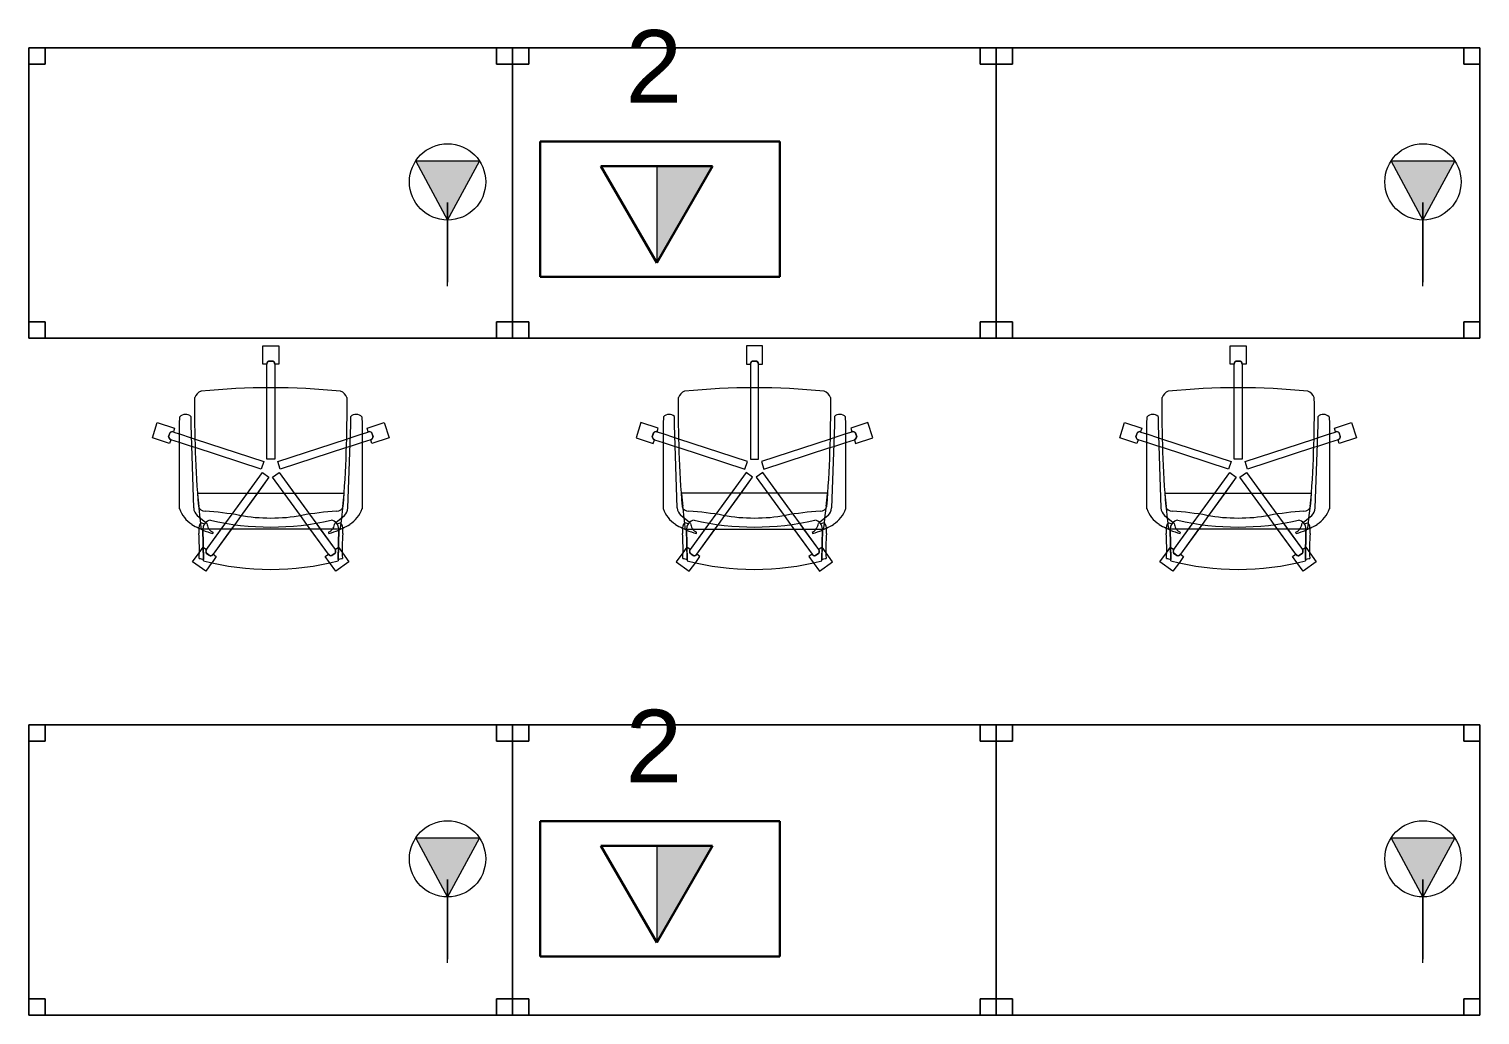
# Model space of a CAD drawing. Header units: inches. Extents: x 385 to 2249, y -1781 to -36.
# Drawn here: x 1797.8 to 1977.8, y -1574.7 to -1452.4 of the extents above; entities that cross this region are included whole.
import ezdxf

# ---------------------------------------------------------------- set-up
doc = ezdxf.new("R2010")
doc.units = ezdxf.units.IN
doc.header["$MEASUREMENT"] = 0
doc.layers.add('A-ANNO-NOTE', color=131, linetype='Continuous', lineweight=30)
doc.layers.add('I-FURN', color=30, linetype='Continuous', lineweight=9)
doc.styles.add('Swis721 Lt BT', font='swissl.ttf', dxfattribs={"height": 9})

# ---------------------------------------------------------------- blocks, each defined once
blk = doc.blocks.new('F-Haworth_Chair_X99-Seminar - X99 Advanced Seminar Chair-V111-Level 5 POWER _ SIGNAL')
at = {"layer": 'I-FURN'}
for p, q in [((-1, 15.13), (1, 15.13)), ((-1, 12.88), (-1, 15.13)), ((-1, 15.13), (1, 15.13)), ((-1, 12.88), (-1, 15.13)), ((1, 15.13), (1, 12.88)), ((1, 15.13), (1, 12.88)), ((-0.52, 12.88), (-1, 12.88)), ((-0.52, 12.88), (-1, 12.88)), ((-0.5, 9.91), (-0.5, 12.88)), ((-0.5, 9.91), (-0.5, 12.88)), ((0.26, 13.26), (-0.26, 13.26)), ((0.26, 13.26), (-0.26, 13.26)), ((-0.25, 13.25), (0.25, 13.25)), ((-0.25, 13.25), (0.25, 13.25)), ((0.5, 12.88), (0.5, 9.91)), ((0.5, 12.88), (0.5, 9.91)), ((1, 12.88), (0.52, 12.88)), ((1, 12.88), (0.52, 12.88)), ((-0.5, 1.08), (-0.5, 9.91)), ((-0.5, 1.08), (-0.5, 9.91)), ((0.5, 9.91), (0.5, 1.08)), ((0.5, 9.91), (0.5, 1.08)), ((-14.69, 3.72), (-14.08, 5.62)), ((-14.69, 3.72), (-14.08, 5.62)), ((-14.08, 5.62), (-11.94, 4.93)), ((-14.08, 5.62), (-11.94, 4.93)), ((-11.32, 5.48), (-11.3, 6.32)), ((-11.32, -5.06), (-11.32, 5.48)), ((-9.92, 6.36), (-9.92, 5.36)), ((9.92, 5.36), (9.92, 6.36)), ((11.3, 6.32), (11.32, 5.48)), ((11.32, 5.48), (11.32, -5.06)), ((11.94, 4.93), (14.08, 5.62)), ((11.94, 4.93), (14.08, 5.62)), ((14.08, 5.62), (14.69, 3.72)), ((14.08, 5.62), (14.69, 3.72)), ((-12.55, 3.03), (-14.69, 3.72)), ((-12.55, 3.03), (-14.69, 3.72)), ((-12.53, 4.34), (-12.69, 3.85)), ((-12.53, 4.34), (-12.69, 3.85)), ((-12.68, 3.86), (-12.52, 4.33)), ((-12.68, 3.86), (-12.52, 4.33)), ((-11.94, 4.93), (-12.09, 4.47)), ((-11.94, 4.93), (-12.09, 4.47)), ((-12.09, 4.45), (-11.32, 4.21)), ((-12.09, 4.45), (-11.32, 4.21)), ((-11.32, 4.21), (-9.86, 3.73)), ((-11.32, 4.21), (-9.86, 3.73)), ((-9.92, 5.36), (-9.57, -4.97)), ((-9.86, 3.73), (-9.38, 3.57)), ((-9.86, 3.73), (-9.38, 3.57)), ((9.38, 3.57), (9.86, 3.73)), ((9.38, 3.57), (9.86, 3.73)), ((9.57, -4.97), (9.92, 5.36)), ((9.86, 3.73), (11.32, 4.21)), ((9.86, 3.73), (11.32, 4.21)), ((11.32, 4.21), (12.09, 4.45)), ((11.32, 4.21), (12.09, 4.45)), ((12.09, 4.47), (11.94, 4.93)), ((12.09, 4.47), (11.94, 4.93)), ((12.52, 4.33), (12.68, 3.86)), ((12.52, 4.33), (12.68, 3.86)), ((12.69, 3.85), (12.53, 4.34)), ((12.69, 3.85), (12.53, 4.34)), ((14.69, 3.72), (12.55, 3.03)), ((14.69, 3.72), (12.55, 3.03)), ((-12.4, 3.49), (-12.55, 3.03)), ((-12.4, 3.49), (-12.55, 3.03)), ((-11.32, 3.15), (-12.4, 3.5)), ((-11.32, 3.15), (-12.4, 3.5)), ((-9.83, 2.67), (-11.32, 3.15)), ((-9.83, 2.67), (-11.32, 3.15)), ((-9.37, 2.52), (-9.83, 2.67)), ((-9.37, 2.52), (-9.83, 2.67)), ((-9.38, 3.57), (-0.87, 0.81)), ((-9.38, 3.57), (-0.87, 0.81)), ((-1.18, -0.14), (-9.37, 2.52)), ((-1.18, -0.14), (-9.37, 2.52)), ((0.87, 0.81), (9.38, 3.57)), ((0.87, 0.81), (9.38, 3.57)), ((9.37, 2.52), (1.18, -0.14)), ((9.37, 2.52), (1.18, -0.14)), ((9.83, 2.67), (9.37, 2.52)), ((9.83, 2.67), (9.37, 2.52)), ((11.32, 3.15), (9.83, 2.67)), ((11.32, 3.15), (9.83, 2.67)), ((12.4, 3.5), (11.32, 3.15)), ((12.4, 3.5), (11.32, 3.15)), ((12.55, 3.03), (12.4, 3.49)), ((12.55, 3.03), (12.4, 3.49)), ((-0.87, 0.81), (-1.18, -0.14)), ((-0.87, 0.81), (-1.18, -0.14)), ((0.5, 1.08), (-0.5, 1.08)), ((0.5, 1.08), (-0.5, 1.08)), ((1.18, -0.14), (0.87, 0.81)), ((1.18, -0.14), (0.87, 0.81)), ((-4.79, -5.75), (-1.04, -0.58)), ((-0.23, -1.17), (-3.68, -5.91)), ((-2.89, -3.12), (-1.04, -0.58)), ((-0.23, -1.17), (-1.65, -3.12)), ((-1.04, -0.58), (-0.23, -1.17)), ((-1.04, -0.58), (-0.23, -1.17)), ((0.23, -1.17), (1.04, -0.58)), ((0.23, -1.17), (1.04, -0.58)), ((1.65, -3.12), (0.23, -1.17)), ((3.68, -5.91), (0.23, -1.17)), ((1.04, -0.58), (2.89, -3.12)), ((1.04, -0.58), (4.79, -5.75)), ((-9.07, -3.12), (-2.89, -3.12)), ((-9.07, -3.2), (-9.07, -3.12)), ((-8.9, -4.8), (-9.07, -3.2)), ((-4.79, -5.75), (-2.89, -3.12)), ((-1.65, -3.12), (-3.68, -5.91)), ((-2.89, -3.12), (-1.65, -3.12)), ((-1.65, -3.12), (1.65, -3.12)), ((1.65, -3.12), (2.89, -3.12)), ((3.68, -5.91), (1.65, -3.12)), ((2.89, -3.12), (9.07, -3.12)), ((2.89, -3.12), (4.79, -5.75)), ((9.07, -3.2), (8.9, -4.8)), ((9.07, -3.12), (9.07, -3.2)), ((-8.88, -4.99), (-8.89, -4.91)), ((-8.75, -6.22), (-8.88, -4.99)), ((8.88, -4.99), (8.75, -6.22)), ((8.89, -4.91), (8.88, -4.99)), ((-9.13, -5.92), (-8.07, -6.77)), ((-8.68, -6.87), (-8.75, -6.22)), ((-8.62, -7.42), (-8.68, -6.87)), ((-8.61, -6.81), (-8.23, -6.95)), ((-8.03, -6.81), (-7.95, -6.87)), ((-7.97, -10.12), (-5.57, -6.82)), ((-4.47, -7.01), (-7.16, -10.71)), ((-6.14, -7.6), (-5.57, -6.82)), ((-5.57, -6.82), (-4.79, -5.75)), ((-5.57, -6.82), (-4.79, -5.75)), ((-4.47, -7.01), (-4.9, -7.6)), ((-3.68, -5.91), (-4.47, -7.01)), ((-3.68, -5.91), (-4.47, -7.01)), ((4.47, -7.01), (3.68, -5.91)), ((4.47, -7.01), (3.68, -5.91)), ((4.9, -7.6), (4.47, -7.01)), ((7.16, -10.71), (4.47, -7.01)), ((4.79, -5.75), (5.57, -6.82)), ((4.79, -5.75), (5.57, -6.82)), ((5.57, -6.82), (6.14, -7.6)), ((5.57, -6.82), (7.97, -10.12)), ((7.95, -6.87), (8.03, -6.81)), ((8.07, -6.77), (9.13, -5.92)), ((8.23, -6.95), (8.61, -6.81)), ((8.68, -6.87), (8.62, -7.42)), ((8.75, -6.22), (8.68, -6.87)), ((-8.6, -7.6), (-8.62, -7.43)), ((-8.49, -7.6), (-8.56, -7.6)), ((-8.42, -7.57), (-8.34, -11.37)), ((-8.34, -11.52), (-8.42, -7.57)), ((-7.65, -7.6), (-8.4, -7.6)), ((-7.97, -10.12), (-6.14, -7.6)), ((-6.14, -7.6), (-7.65, -7.6)), ((-7.18, -7.99), (-7.21, -8.13)), ((-4.9, -7.6), (-7.16, -10.71)), ((-4.9, -7.6), (-6.14, -7.6)), ((4.9, -7.6), (-4.9, -7.6)), ((6.14, -7.6), (4.9, -7.6)), ((7.16, -10.71), (4.9, -7.6)), ((7.65, -7.6), (6.14, -7.6)), ((6.14, -7.6), (7.97, -10.12)), ((7.21, -8.13), (7.18, -7.99)), ((8.4, -7.6), (7.65, -7.6)), ((8.34, -11.37), (8.42, -7.57)), ((8.42, -7.57), (8.34, -11.52)), ((8.56, -7.6), (8.49, -7.6)), ((8.62, -7.43), (8.6, -7.6)), ((-9.7, -11.65), (-8.88, -10.52)), ((-9.7, -11.65), (-8.88, -10.52)), ((-8.88, -10.52), (-8.38, -9.83)), ((-8.88, -10.52), (-8.38, -9.83)), ((-8.38, -9.83), (-7.99, -10.11)), ((-8.38, -9.83), (-7.99, -10.11)), ((-8, -10.58), (-7.59, -10.88)), ((-8, -10.58), (-7.59, -10.88)), ((-7.59, -10.87), (-7.99, -10.57)), ((-7.59, -10.87), (-7.99, -10.57)), ((-7.15, -10.72), (-6.76, -11)), ((-7.15, -10.72), (-6.76, -11)), ((6.76, -11), (7.15, -10.72)), ((6.76, -11), (7.15, -10.72)), ((7.99, -10.57), (7.59, -10.87)), ((7.99, -10.57), (7.59, -10.87)), ((7.59, -10.88), (8, -10.58)), ((7.59, -10.88), (8, -10.58)), ((7.99, -10.11), (8.38, -9.83)), ((7.99, -10.11), (8.38, -9.83)), ((8.38, -9.83), (8.88, -10.52)), ((8.38, -9.83), (8.88, -10.52)), ((8.88, -10.52), (9.7, -11.65)), ((8.88, -10.52), (9.7, -11.65)), ((-8.08, -12.82), (-9.7, -11.65)), ((-8.08, -12.82), (-9.7, -11.65)), ((-7.3, -11.75), (-8.08, -12.82)), ((-7.3, -11.75), (-8.08, -12.82)), ((-6.76, -11), (-7.29, -11.74)), ((-6.76, -11), (-7.29, -11.74)), ((7.29, -11.74), (6.76, -11)), ((7.29, -11.74), (6.76, -11)), ((8.08, -12.82), (7.29, -11.74)), ((8.08, -12.82), (7.29, -11.74)), ((9.7, -11.65), (8.08, -12.82)), ((9.7, -11.65), (8.08, -12.82))]:
    blk.add_line(p, q, dxfattribs=at)
for centre, radius, start, end in [((-0.11, 12.88), 0.407, 111.1651, 180.8349), ((-0.11, 12.88), 0.407, 111.1651, 180.8349), ((-0.09, 12.88), 0.406, 112.6199, 180), ((-0.09, 12.88), 0.406, 166.524, 180), ((-0.09, 12.88), 0.406, 126.0959, 166.524), ((-0.09, 12.88), 0.406, 112.6199, 126.0959), ((0.09, 12.88), 0.406, 53.9041, 67.3801), ((0.09, 12.88), 0.406, 0, 67.3801), ((0.11, 12.88), 0.407, 359.1651, 68.8349), ((0.11, 12.88), 0.407, 359.1651, 68.8349), ((0.09, 12.88), 0.406, 0, 53.9041), ((-8.21, 8.28), 1.31, 110.0433, 159.9567), ((0, -75.01), 84.96, 84.1475, 95.8525), ((8.21, 8.28), 1.31, 20.0433, 69.9567), ((144.06, 7.32), 153.52, 179.4749, 184.5213), ((-144.06, 7.32), 153.52, 355.4787, 0.5251), ((-10.58, 5.68), 0.956, 45.8901, 138.1099), ((10.58, 5.68), 0.956, 41.8901, 134.1099), ((-12.28, 3.88), 0.407, 183.1651, 252.8349), ((-12.28, 3.88), 0.407, 183.1651, 252.8349), ((-12.27, 3.89), 0.406, 184.6199, 198.0959), ((-12.27, 3.89), 0.406, 184.6199, 252), ((-12.27, 3.89), 0.406, 198.0959, 238.524), ((-12.22, 4.09), 0.407, 71.1651, 140.8349), ((-12.22, 4.09), 0.407, 71.1651, 140.8349), ((-12.22, 4.07), 0.406, 85.476, 139.3801), ((-12.22, 4.07), 0.406, 72, 139.3801), ((-12.22, 4.07), 0.406, 72, 85.476), ((12.22, 4.09), 0.407, 39.1651, 108.8349), ((12.22, 4.09), 0.407, 39.1651, 108.8349), ((12.22, 4.07), 0.406, 81.0479, 108), ((12.22, 4.07), 0.406, 40.6199, 108), ((12.22, 4.07), 0.406, 40.6199, 81.0479), ((12.27, 3.89), 0.406, 288, 355.3801), ((12.28, 3.88), 0.407, 287.1651, 356.8349), ((12.28, 3.88), 0.407, 287.1651, 356.8349), ((12.27, 3.89), 0.406, 288, 341.9041), ((12.27, 3.89), 0.406, 341.9041, 355.3801), ((-12.27, 3.89), 0.406, 238.524, 252), ((-7.87, -3.92), 3.63, 198.1789, 238.0478), ((-8.18, -4.9), 1.39, 182.8013, 227.1078), ((-8.24, -4.59), 0.763, 194.2338, 275.7662), ((-11.32, -48.08), 42.84, 79.9767, 85.7699), ((11.32, -48.08), 42.84, 94.2301, 100.0233), ((8.24, -4.59), 0.763, 264.2338, 345.7662), ((8.18, -4.9), 1.39, 312.8922, 357.1987), ((7.87, -3.92), 3.63, 301.9522, 341.8211), ((-4.71, 1.15), 9.61, 238.0478, 243.9964), ((-8.28, -7.33), 0.613, 122.5427, 170.0936), ((-7.37, -7.55), 1.05, 95.9554, 181.1786), ((-7.37, -7.55), 1.05, 145.2002, 181.1786), ((-6.55, -6.76), 1.38, 185.0878, 212.4248), ((0, 26.49), 33.83, 257.2285, 282.7715), ((0, 15.97), 22.19, 259.9767, 280.0233), ((7.37, -7.55), 1.05, 358.8214, 84.0446), ((6.55, -6.76), 1.38, 328.7913, 354.9122), ((7.37, -7.55), 1.05, 358.8214, 34.7998), ((8.28, -7.33), 0.613, 9.9064, 57.4573), ((4.71, 1.15), 9.61, 296.0036, 301.9522), ((-5.2, -7.86), 3.74, 170.0936, 184.0143), ((-36.06, -10.03), 27.2, 357.4882, 4.0143), ((-4.71, 1.15), 9.61, 243.9964, 246.4906), ((-4.71, 1.15), 9.61, 246.6393, 247.073), ((-4.71, 1.15), 9.61, 247.2631, 254.9334), ((-6.55, -6.76), 1.38, 214.0187, 242.9497), ((6.55, -6.76), 1.38, 297.0503, 325.9813), ((4.71, 1.15), 9.61, 285.0666, 292.7369), ((4.71, 1.15), 9.61, 292.927, 293.3607), ((4.71, 1.15), 9.61, 293.5094, 296.0036), ((36.06, -10.03), 27.2, 175.9857, 182.5118), ((5.2, -7.86), 3.74, 355.9857, 9.9064), ((-7.66, -10.36), 0.407, 143.1651, 184.967), ((-7.66, -10.36), 0.407, 143.1651, 212.8349), ((-7.66, -10.36), 0.407, 184.967, 198.9009), ((-7.64, -10.36), 0.406, 144, 211.3801), ((-7.64, -10.36), 0.406, 144, 211.3801), ((-7.66, -10.36), 0.407, 198.9009, 212.8349), ((-7.49, -10.47), 0.406, 256.6199, 324), ((-7.48, -10.49), 0.407, 255.1651, 324.8349), ((-7.49, -10.47), 0.406, 297.0479, 324), ((-7.48, -10.49), 0.407, 296.967, 310.9009), ((-7.48, -10.49), 0.407, 310.9009, 324.8349), ((7.48, -10.49), 0.407, 215.1651, 284.8349), ((7.48, -10.49), 0.407, 215.1651, 284.8349), ((7.49, -10.47), 0.406, 216, 256.4281), ((7.49, -10.47), 0.406, 216, 283.3801), ((7.64, -10.36), 0.406, 328.6199, 36), ((7.64, -10.36), 0.406, 328.6199, 36), ((7.66, -10.36), 0.407, 327.1651, 36.8349), ((7.66, -10.36), 0.407, 327.1651, 36.8349), ((0, 20.73), 33.17, 254.4478, 255.4234), ((0, 20.29), 32.89, 255.304, 284.6925), ((-7.49, -10.47), 0.406, 256.6199, 297.0479), ((-7.48, -10.49), 0.407, 255.1651, 269.0991), ((-7.48, -10.49), 0.407, 269.0991, 283.033), ((-7.48, -10.49), 0.407, 283.033, 296.967), ((7.49, -10.47), 0.406, 256.4281, 283.3801), ((0, 20.73), 33.17, 284.5766, 285.5522)]:
    blk.add_arc(centre, radius, start, end, dxfattribs=at)
blk = doc.blocks.new('Rectangular Table - Rectangular Table-5809067-Level 5 POWER _ SIGNAL')
at = {"layer": 'I-FURN'}
for p, q in [((-28, 18), (-30, 18)), ((-30, 18), (-30, 16)), ((-30, 16), (-30, 18)), ((-30, 18), (-28, 18)), ((30, 18), (-30, 18)), ((-30, 18), (-30, -18)), ((-30, -18), (-30, 18)), ((-30, 18), (30, 18)), ((-28, 16), (-28, 18)), ((-28, 18), (-28, 16)), ((28, 18), (28, 16)), ((30, 18), (28, 18)), ((28, 18), (30, 18)), ((28, 16), (28, 18)), ((30, 16), (30, 18)), ((30, 18), (30, 16)), ((30, -18), (30, 18)), ((30, 18), (30, -18)), ((-30, 16), (-28, 16)), ((-28, 16), (-30, 16)), ((28, 16), (30, 16)), ((30, 16), (28, 16)), ((-28, -16), (-30, -16)), ((-30, -16), (-30, -18)), ((-30, -18), (-30, -16)), ((-30, -16), (-28, -16)), ((-28, -18), (-28, -16)), ((-28, -16), (-28, -18)), ((30, -16), (28, -16)), ((28, -16), (28, -18)), ((28, -18), (28, -16)), ((28, -16), (30, -16)), ((30, -18), (30, -16)), ((30, -16), (30, -18)), ((-30, -18), (-28, -18)), ((-28, -18), (-30, -18)), ((-30, -18), (30, -18)), ((30, -18), (-30, -18)), ((28, -18), (30, -18)), ((30, -18), (28, -18))]:
    blk.add_line(p, q, dxfattribs=at)
blk = doc.blocks.new('F-Haworth_Chair_X99-Seminar - X99 Advanced Seminar Chair-V112-Level 5 POWER _ SIGNAL')
at = {"layer": 'I-FURN'}
for p, q in [((-1, 15.13), (1, 15.13)), ((-1, 12.88), (-1, 15.13)), ((-1, 15.13), (1, 15.13)), ((-1, 12.88), (-1, 15.13)), ((1, 15.13), (1, 12.88)), ((1, 15.13), (1, 12.88)), ((-0.52, 12.88), (-1, 12.88)), ((-0.52, 12.88), (-1, 12.88)), ((-0.5, 9.91), (-0.5, 12.88)), ((-0.5, 9.91), (-0.5, 12.88)), ((0.26, 13.26), (-0.26, 13.26)), ((0.26, 13.26), (-0.26, 13.26)), ((-0.25, 13.25), (0.25, 13.25)), ((-0.25, 13.25), (0.25, 13.25)), ((0.5, 12.88), (0.5, 9.91)), ((0.5, 12.88), (0.5, 9.91)), ((1, 12.88), (0.52, 12.88)), ((1, 12.88), (0.52, 12.88)), ((-0.5, 1.08), (-0.5, 9.91)), ((-0.5, 1.08), (-0.5, 9.91)), ((0.5, 9.91), (0.5, 1.08)), ((0.5, 9.91), (0.5, 1.08)), ((-14.69, 3.72), (-14.08, 5.62)), ((-14.69, 3.72), (-14.08, 5.62)), ((-14.08, 5.62), (-11.94, 4.93)), ((-14.08, 5.62), (-11.94, 4.93)), ((-11.32, 5.48), (-11.3, 6.32)), ((-11.32, -5.06), (-11.32, 5.48)), ((-9.92, 6.36), (-9.92, 5.36)), ((9.92, 5.36), (9.92, 6.36)), ((11.3, 6.32), (11.32, 5.48)), ((11.32, 5.48), (11.32, -5.06)), ((11.94, 4.93), (14.08, 5.62)), ((11.94, 4.93), (14.08, 5.62)), ((14.08, 5.62), (14.69, 3.72)), ((14.08, 5.62), (14.69, 3.72)), ((-12.55, 3.03), (-14.69, 3.72)), ((-12.55, 3.03), (-14.69, 3.72)), ((-12.53, 4.34), (-12.69, 3.85)), ((-12.53, 4.34), (-12.69, 3.85)), ((-12.68, 3.86), (-12.52, 4.33)), ((-12.68, 3.86), (-12.52, 4.33)), ((-11.94, 4.93), (-12.09, 4.47)), ((-11.94, 4.93), (-12.09, 4.47)), ((-12.09, 4.45), (-11.32, 4.21)), ((-12.09, 4.45), (-11.32, 4.21)), ((-11.32, 4.21), (-9.86, 3.73)), ((-11.32, 4.21), (-9.86, 3.73)), ((-9.92, 5.36), (-9.57, -4.97)), ((-9.86, 3.73), (-9.38, 3.57)), ((-9.86, 3.73), (-9.38, 3.57)), ((9.38, 3.57), (9.86, 3.73)), ((9.38, 3.57), (9.86, 3.73)), ((9.57, -4.97), (9.92, 5.36)), ((9.86, 3.73), (11.32, 4.21)), ((9.86, 3.73), (11.32, 4.21)), ((11.32, 4.21), (12.09, 4.45)), ((11.32, 4.21), (12.09, 4.45)), ((12.09, 4.47), (11.94, 4.93)), ((12.09, 4.47), (11.94, 4.93)), ((12.52, 4.33), (12.68, 3.86)), ((12.52, 4.33), (12.68, 3.86)), ((12.69, 3.85), (12.53, 4.34)), ((12.69, 3.85), (12.53, 4.34)), ((14.69, 3.72), (12.55, 3.03)), ((14.69, 3.72), (12.55, 3.03)), ((-12.4, 3.49), (-12.55, 3.03)), ((-12.4, 3.49), (-12.55, 3.03)), ((-11.32, 3.15), (-12.4, 3.5)), ((-11.32, 3.15), (-12.4, 3.5)), ((-9.83, 2.67), (-11.32, 3.15)), ((-9.83, 2.67), (-11.32, 3.15)), ((-9.37, 2.52), (-9.83, 2.67)), ((-9.37, 2.52), (-9.83, 2.67)), ((-9.38, 3.57), (-0.87, 0.81)), ((-9.38, 3.57), (-0.87, 0.81)), ((-1.18, -0.14), (-9.37, 2.52)), ((-1.18, -0.14), (-9.37, 2.52)), ((0.87, 0.81), (9.38, 3.57)), ((0.87, 0.81), (9.38, 3.57)), ((9.37, 2.52), (1.18, -0.14)), ((9.37, 2.52), (1.18, -0.14)), ((9.83, 2.67), (9.37, 2.52)), ((9.83, 2.67), (9.37, 2.52)), ((11.32, 3.15), (9.83, 2.67)), ((11.32, 3.15), (9.83, 2.67)), ((12.4, 3.5), (11.32, 3.15)), ((12.4, 3.5), (11.32, 3.15)), ((12.55, 3.03), (12.4, 3.49)), ((12.55, 3.03), (12.4, 3.49)), ((-0.87, 0.81), (-1.18, -0.14)), ((-0.87, 0.81), (-1.18, -0.14)), ((0.5, 1.08), (-0.5, 1.08)), ((0.5, 1.08), (-0.5, 1.08)), ((1.18, -0.14), (0.87, 0.81)), ((1.18, -0.14), (0.87, 0.81)), ((-4.79, -5.75), (-1.04, -0.58)), ((-0.23, -1.17), (-3.68, -5.91)), ((-2.89, -3.12), (-1.04, -0.58)), ((-0.23, -1.17), (-1.65, -3.12)), ((-1.04, -0.58), (-0.23, -1.17)), ((-1.04, -0.58), (-0.23, -1.17)), ((0.23, -1.17), (1.04, -0.58)), ((0.23, -1.17), (1.04, -0.58)), ((1.65, -3.12), (0.23, -1.17)), ((3.68, -5.91), (0.23, -1.17)), ((1.04, -0.58), (2.89, -3.12)), ((1.04, -0.58), (4.79, -5.75)), ((-9.07, -3.12), (-2.89, -3.12)), ((-9.07, -3.2), (-9.07, -3.12)), ((-8.9, -4.8), (-9.07, -3.2)), ((-4.79, -5.75), (-2.89, -3.12)), ((-1.65, -3.12), (-3.68, -5.91)), ((-2.89, -3.12), (-1.65, -3.12)), ((-1.65, -3.12), (1.65, -3.12)), ((1.65, -3.12), (2.89, -3.12)), ((3.68, -5.91), (1.65, -3.12)), ((2.89, -3.12), (9.07, -3.12)), ((2.89, -3.12), (4.79, -5.75)), ((9.07, -3.2), (8.9, -4.8)), ((9.07, -3.12), (9.07, -3.2)), ((-8.88, -4.99), (-8.89, -4.91)), ((-8.75, -6.22), (-8.88, -4.99)), ((8.88, -4.99), (8.75, -6.22)), ((8.89, -4.91), (8.88, -4.99)), ((-9.13, -5.92), (-8.07, -6.77)), ((-8.68, -6.87), (-8.75, -6.22)), ((-8.62, -7.42), (-8.68, -6.87)), ((-8.61, -6.81), (-8.23, -6.95)), ((-8.03, -6.81), (-7.95, -6.87)), ((-7.97, -10.12), (-5.57, -6.82)), ((-4.47, -7.01), (-7.16, -10.71)), ((-6.14, -7.6), (-5.57, -6.82)), ((-5.57, -6.82), (-4.79, -5.75)), ((-5.57, -6.82), (-4.79, -5.75)), ((-4.47, -7.01), (-4.9, -7.6)), ((-3.68, -5.91), (-4.47, -7.01)), ((-3.68, -5.91), (-4.47, -7.01)), ((4.47, -7.01), (3.68, -5.91)), ((4.47, -7.01), (3.68, -5.91)), ((4.9, -7.6), (4.47, -7.01)), ((7.16, -10.71), (4.47, -7.01)), ((4.79, -5.75), (5.57, -6.82)), ((4.79, -5.75), (5.57, -6.82)), ((5.57, -6.82), (6.14, -7.6)), ((5.57, -6.82), (7.97, -10.12)), ((7.95, -6.87), (8, -6.83)), ((8.07, -6.77), (9.13, -5.92)), ((8.23, -6.95), (8.61, -6.81)), ((8.68, -6.87), (8.62, -7.42)), ((8.75, -6.22), (8.68, -6.87)), ((-8.6, -7.6), (-8.62, -7.43)), ((-8.49, -7.6), (-8.56, -7.6)), ((-8.42, -7.57), (-8.34, -11.37)), ((-8.34, -11.52), (-8.42, -7.57)), ((-7.65, -7.6), (-8.4, -7.6)), ((-7.97, -10.12), (-6.14, -7.6)), ((-6.14, -7.6), (-7.65, -7.6)), ((-7.18, -7.99), (-7.21, -8.13)), ((-4.9, -7.6), (-7.16, -10.71)), ((-4.9, -7.6), (-6.14, -7.6)), ((4.9, -7.6), (-4.9, -7.6)), ((6.14, -7.6), (4.9, -7.6)), ((7.16, -10.71), (4.9, -7.6)), ((7.65, -7.6), (6.14, -7.6)), ((6.14, -7.6), (7.97, -10.12)), ((7.21, -8.13), (7.18, -7.99)), ((8.4, -7.6), (7.65, -7.6)), ((8.34, -11.37), (8.42, -7.57)), ((8.42, -7.57), (8.34, -11.52)), ((8.56, -7.6), (8.49, -7.6)), ((8.62, -7.43), (8.6, -7.6)), ((-9.7, -11.65), (-8.88, -10.52)), ((-9.7, -11.65), (-8.88, -10.52)), ((-8.88, -10.52), (-8.38, -9.83)), ((-8.88, -10.52), (-8.38, -9.83)), ((-8.38, -9.83), (-7.99, -10.11)), ((-8.38, -9.83), (-7.99, -10.11)), ((-8, -10.58), (-7.59, -10.88)), ((-8, -10.58), (-7.59, -10.88)), ((-7.59, -10.87), (-7.99, -10.57)), ((-7.59, -10.87), (-7.99, -10.57)), ((-7.15, -10.72), (-6.76, -11)), ((-7.15, -10.72), (-6.76, -11)), ((6.76, -11), (7.15, -10.72)), ((6.76, -11), (7.15, -10.72)), ((7.99, -10.57), (7.59, -10.87)), ((7.99, -10.57), (7.59, -10.87)), ((7.59, -10.88), (8, -10.58)), ((7.59, -10.88), (8, -10.58)), ((7.99, -10.11), (8.38, -9.83)), ((7.99, -10.11), (8.38, -9.83)), ((8.38, -9.83), (8.88, -10.52)), ((8.38, -9.83), (8.88, -10.52)), ((8.88, -10.52), (9.7, -11.65)), ((8.88, -10.52), (9.7, -11.65)), ((-8.08, -12.82), (-9.7, -11.65)), ((-8.08, -12.82), (-9.7, -11.65)), ((-7.29, -11.74), (-8.08, -12.82)), ((-7.29, -11.74), (-8.08, -12.82)), ((-6.76, -11), (-7.29, -11.74)), ((-6.76, -11), (-7.29, -11.74)), ((7.29, -11.74), (6.76, -11)), ((7.29, -11.74), (6.76, -11)), ((8.08, -12.82), (7.29, -11.74)), ((8.08, -12.82), (7.29, -11.74)), ((9.7, -11.65), (8.08, -12.82)), ((9.7, -11.65), (8.08, -12.82))]:
    blk.add_line(p, q, dxfattribs=at)
for centre, radius, start, end in [((-0.11, 12.88), 0.407, 111.1651, 180.8349), ((-0.11, 12.88), 0.407, 111.1651, 180.8349), ((-0.09, 12.88), 0.406, 112.6199, 180), ((-0.09, 12.88), 0.406, 166.524, 180), ((-0.09, 12.88), 0.406, 126.0959, 166.524), ((-0.09, 12.88), 0.406, 112.6199, 126.0959), ((0.09, 12.88), 0.406, 53.9041, 67.3801), ((0.09, 12.88), 0.406, 0, 67.3801), ((0.11, 12.88), 0.407, 359.1651, 68.8349), ((0.11, 12.88), 0.407, 359.1651, 68.8349), ((0.09, 12.88), 0.406, 16.6437, 53.9041), ((0.09, 12.88), 0.406, 13.476, 16.6437), ((0.09, 12.88), 0.406, 0, 13.476), ((-8.21, 8.28), 1.31, 110.0433, 159.9567), ((0, -75.01), 84.96, 84.1475, 95.8525), ((8.21, 8.28), 1.31, 20.0433, 69.9567), ((144.06, 7.32), 153.52, 179.4749, 184.5213), ((-144.06, 7.32), 153.52, 355.4787, 0.5251), ((-10.58, 5.68), 0.956, 45.8901, 138.1099), ((10.58, 5.68), 0.956, 41.8901, 134.1099), ((-12.28, 3.88), 0.407, 183.1651, 252.8349), ((-12.28, 3.88), 0.407, 183.1651, 252.8349), ((-12.27, 3.89), 0.406, 184.6199, 198.0959), ((-12.27, 3.89), 0.406, 184.6199, 252), ((-12.27, 3.89), 0.406, 198.0959, 238.524), ((-12.22, 4.09), 0.407, 71.1651, 140.8349), ((-12.22, 4.09), 0.407, 71.1651, 140.8349), ((-12.22, 4.07), 0.406, 85.476, 139.3801), ((-12.22, 4.07), 0.406, 72, 139.3801), ((-12.22, 4.07), 0.406, 72, 85.476), ((12.22, 4.09), 0.407, 39.1651, 108.8349), ((12.22, 4.09), 0.407, 39.1651, 108.8349), ((12.22, 4.07), 0.406, 81.0479, 108), ((12.22, 4.07), 0.406, 40.6199, 108), ((12.22, 4.07), 0.406, 40.6199, 81.0479), ((12.27, 3.89), 0.406, 288, 355.3801), ((12.28, 3.88), 0.407, 287.1651, 356.8349), ((12.28, 3.88), 0.407, 287.1651, 356.8349), ((12.27, 3.89), 0.406, 288, 341.9041), ((12.27, 3.89), 0.406, 341.9041, 355.3801), ((-12.27, 3.89), 0.406, 238.524, 252), ((-7.87, -3.92), 3.63, 198.1789, 238.0478), ((-8.18, -4.9), 1.39, 182.8013, 227.1078), ((-8.24, -4.59), 0.763, 194.2338, 275.7662), ((-11.32, -48.08), 42.84, 79.9767, 85.7699), ((11.32, -48.08), 42.84, 94.2301, 100.0233), ((8.24, -4.59), 0.763, 264.2338, 345.7662), ((8.18, -4.9), 1.39, 312.8922, 357.1987), ((7.87, -3.92), 3.63, 301.9522, 341.8211), ((-4.71, 1.15), 9.61, 238.0478, 243.9964), ((-8.28, -7.33), 0.613, 122.5427, 170.0936), ((-7.37, -7.55), 1.05, 95.9554, 181.1786), ((-7.37, -7.55), 1.05, 145.2002, 181.1786), ((-6.55, -6.76), 1.38, 185.0878, 212.4248), ((0, 26.49), 33.83, 257.2285, 282.7715), ((0, 15.97), 22.19, 259.9767, 280.0233), ((7.37, -7.55), 1.05, 358.8214, 84.0446), ((6.55, -6.76), 1.38, 327.5752, 354.9122), ((7.37, -7.55), 1.05, 358.8214, 34.7998), ((8.28, -7.33), 0.613, 9.9064, 57.4573), ((4.71, 1.15), 9.61, 296.0036, 301.9522), ((-5.2, -7.86), 3.74, 170.0936, 184.0143), ((-36.06, -10.03), 27.2, 357.4882, 4.0143), ((-4.71, 1.15), 9.61, 243.9964, 246.4906), ((-4.71, 1.15), 9.61, 246.6393, 247.073), ((-4.71, 1.15), 9.61, 247.2631, 254.9334), ((-6.55, -6.76), 1.38, 214.0187, 242.9497), ((6.55, -6.76), 1.38, 297.0503, 325.9813), ((4.71, 1.15), 9.61, 285.0666, 292.7369), ((4.71, 1.15), 9.61, 292.927, 293.3607), ((4.71, 1.15), 9.61, 293.5094, 296.0036), ((36.06, -10.03), 27.2, 175.9857, 182.5118), ((5.2, -7.86), 3.74, 355.9857, 9.9064), ((-7.66, -10.36), 0.407, 143.1651, 184.967), ((-7.66, -10.36), 0.407, 143.1651, 212.8349), ((-7.66, -10.36), 0.407, 184.967, 198.9009), ((-7.64, -10.36), 0.406, 144, 211.3801), ((-7.64, -10.36), 0.406, 144, 211.3801), ((-7.66, -10.36), 0.407, 198.9009, 212.8349), ((-7.49, -10.47), 0.406, 256.6199, 324), ((-7.48, -10.49), 0.407, 255.1651, 324.8349), ((-7.49, -10.47), 0.406, 297.0479, 324), ((-7.48, -10.49), 0.407, 296.967, 310.9009), ((-7.48, -10.49), 0.407, 310.9009, 324.8349), ((7.48, -10.49), 0.407, 215.1651, 243.033), ((7.48, -10.49), 0.407, 215.1651, 284.8349), ((7.49, -10.47), 0.406, 216, 256.4281), ((7.49, -10.47), 0.406, 216, 283.3801), ((7.64, -10.36), 0.406, 28.5937, 36), ((7.64, -10.36), 0.406, 328.6199, 36), ((7.66, -10.36), 0.407, 22.9009, 36.8349), ((7.66, -10.36), 0.407, 327.1651, 36.8349), ((7.64, -10.36), 0.406, 328.6199, 331.1439), ((7.64, -10.36), 0.406, 22.524, 28.5937), ((7.64, -10.36), 0.406, 331.1439, 22.524), ((7.66, -10.36), 0.407, 327.1651, 355.033), ((7.66, -10.36), 0.407, 8.967, 22.9009), ((7.66, -10.36), 0.407, 355.033, 8.967), ((0, 20.73), 33.17, 254.4478, 255.4234), ((0, 20.29), 32.89, 255.304, 284.6925), ((-7.49, -10.47), 0.406, 256.6199, 297.0479), ((-7.48, -10.49), 0.407, 255.1651, 296.967), ((7.48, -10.49), 0.407, 243.033, 256.967), ((7.48, -10.49), 0.407, 256.967, 270.9009), ((7.49, -10.47), 0.406, 256.4281, 283.3801), ((7.48, -10.49), 0.407, 270.9009, 284.8349), ((0, 20.73), 33.17, 284.5766, 285.5522)]:
    blk.add_arc(centre, radius, start, end, dxfattribs=at)
blk = doc.blocks.new('F-Haworth_Chair_X99-Seminar - X99 Advanced Seminar Chair-V113-Level 5 POWER _ SIGNAL')
at = {"layer": 'I-FURN'}
for p, q in [((-8.08, 12.82), (-9.7, 11.65)), ((-8.08, 12.82), (-9.7, 11.65)), ((-7.29, 11.74), (-8.08, 12.82)), ((-7.29, 11.74), (-8.08, 12.82)), ((8.08, 12.82), (7.29, 11.74)), ((8.08, 12.82), (7.29, 11.74)), ((9.7, 11.65), (8.08, 12.82)), ((9.7, 11.65), (8.08, 12.82)), ((-9.7, 11.65), (-8.88, 10.52)), ((-9.7, 11.65), (-8.88, 10.52)), ((-8.34, 11.52), (-8.42, 7.57)), ((-8.42, 7.57), (-8.34, 11.37)), ((-8, 10.58), (-7.59, 10.88)), ((-8, 10.58), (-7.59, 10.88)), ((-7.59, 10.87), (-7.99, 10.57)), ((-7.59, 10.87), (-7.99, 10.57)), ((-6.76, 11), (-7.29, 11.74)), ((-6.76, 11), (-7.29, 11.74)), ((-7.15, 10.72), (-6.76, 11)), ((-7.15, 10.72), (-6.76, 11)), ((7.29, 11.74), (6.76, 11)), ((7.29, 11.74), (6.76, 11)), ((6.76, 11), (7.15, 10.72)), ((6.76, 11), (7.15, 10.72)), ((7.59, 10.88), (8, 10.58)), ((7.59, 10.88), (8, 10.58)), ((7.99, 10.57), (7.59, 10.87)), ((7.99, 10.57), (7.59, 10.87)), ((8.42, 7.57), (8.34, 11.52)), ((8.34, 11.37), (8.42, 7.57)), ((8.88, 10.52), (9.7, 11.65)), ((8.88, 10.52), (9.7, 11.65)), ((-8.88, 10.52), (-8.38, 9.83)), ((-8.88, 10.52), (-8.38, 9.83)), ((-8.38, 9.83), (-7.99, 10.11)), ((-8.38, 9.83), (-7.99, 10.11)), ((-7.97, 10.12), (-6.14, 7.6)), ((-7.97, 10.12), (-5.57, 6.82)), ((-4.9, 7.6), (-7.16, 10.71)), ((-4.47, 7.01), (-7.16, 10.71)), ((7.16, 10.71), (4.47, 7.01)), ((7.16, 10.71), (4.9, 7.6)), ((5.57, 6.82), (7.97, 10.12)), ((6.14, 7.6), (7.97, 10.12)), ((7.99, 10.11), (8.38, 9.83)), ((7.99, 10.11), (8.38, 9.83)), ((8.38, 9.83), (8.88, 10.52)), ((8.38, 9.83), (8.88, 10.52)), ((-8.62, 7.42), (-8.68, 6.87)), ((-8.6, 7.6), (-8.62, 7.43)), ((-8.49, 7.6), (-8.56, 7.6)), ((-7.65, 7.6), (-8.4, 7.6)), ((-6.14, 7.6), (-7.65, 7.6)), ((-7.18, 7.99), (-7.21, 8.13)), ((-4.9, 7.6), (-6.14, 7.6)), ((-6.14, 7.6), (-5.57, 6.82)), ((4.9, 7.6), (-4.9, 7.6)), ((-4.47, 7.01), (-4.9, 7.6)), ((4.9, 7.6), (4.47, 7.01)), ((6.14, 7.6), (4.9, 7.6)), ((5.57, 6.82), (6.14, 7.6)), ((7.65, 7.6), (6.14, 7.6)), ((7.21, 8.13), (7.18, 7.99)), ((8.4, 7.6), (7.65, 7.6)), ((8.56, 7.6), (8.49, 7.6)), ((8.62, 7.43), (8.6, 7.6)), ((8.68, 6.87), (8.62, 7.42)), ((-9.13, 5.92), (-8.07, 6.77)), ((-8.75, 6.22), (-8.88, 4.99)), ((-8.68, 6.87), (-8.75, 6.22)), ((-8.61, 6.81), (-8.23, 6.95)), ((-8.03, 6.81), (-7.95, 6.87)), ((-5.57, 6.82), (-4.79, 5.75)), ((-5.57, 6.82), (-4.79, 5.75)), ((-4.79, 5.75), (-2.89, 3.12)), ((-4.79, 5.75), (-1.04, 0.58)), ((-3.68, 5.91), (-4.47, 7.01)), ((-3.68, 5.91), (-4.47, 7.01)), ((-1.65, 3.12), (-3.68, 5.91)), ((-0.23, 1.17), (-3.68, 5.91)), ((3.68, 5.91), (0.23, 1.17)), ((1.04, 0.58), (4.79, 5.75)), ((3.68, 5.91), (1.65, 3.12)), ((2.89, 3.12), (4.79, 5.75)), ((4.47, 7.01), (3.68, 5.91)), ((4.47, 7.01), (3.68, 5.91)), ((4.79, 5.75), (5.57, 6.82)), ((4.79, 5.75), (5.57, 6.82)), ((7.95, 6.87), (8.03, 6.81)), ((8.07, 6.77), (9.13, 5.92)), ((8.23, 6.95), (8.61, 6.81)), ((8.75, 6.22), (8.68, 6.87)), ((8.88, 4.99), (8.75, 6.22)), ((-11.32, 5.06), (-11.32, -5.48)), ((-9.92, -5.36), (-9.57, 4.97)), ((-8.9, 4.8), (-9.07, 3.2)), ((-8.88, 4.99), (-8.89, 4.91)), ((8.89, 4.91), (8.88, 4.99)), ((9.07, 3.2), (8.9, 4.8)), ((9.57, 4.97), (9.92, -5.36)), ((11.32, -5.48), (11.32, 5.06)), ((-9.07, 3.2), (-9.07, 3.12)), ((-9.07, 3.12), (-2.89, 3.12)), ((-2.89, 3.12), (-1.65, 3.12)), ((-2.89, 3.12), (-1.04, 0.58)), ((-1.65, 3.12), (1.65, 3.12)), ((-0.23, 1.17), (-1.65, 3.12)), ((1.65, 3.12), (0.23, 1.17)), ((1.04, 0.58), (2.89, 3.12)), ((1.65, 3.12), (2.89, 3.12)), ((2.89, 3.12), (9.07, 3.12)), ((9.07, 3.12), (9.07, 3.2)), ((-1.18, 0.14), (-9.37, -2.52)), ((-1.18, 0.14), (-9.37, -2.52)), ((-0.87, -0.81), (-1.18, 0.14)), ((-0.87, -0.81), (-1.18, 0.14)), ((-1.04, 0.58), (-0.23, 1.17)), ((-1.04, 0.58), (-0.23, 1.17)), ((0.23, 1.17), (1.04, 0.58)), ((0.23, 1.17), (1.04, 0.58)), ((1.18, 0.14), (0.87, -0.81)), ((1.18, 0.14), (0.87, -0.81)), ((9.37, -2.52), (1.18, 0.14)), ((9.37, -2.52), (1.18, 0.14)), ((-9.38, -3.57), (-0.87, -0.81)), ((-9.38, -3.57), (-0.87, -0.81)), ((-0.5, -1.08), (-0.5, -9.91)), ((0.5, -1.08), (-0.5, -1.08)), ((-0.5, -1.08), (-0.5, -9.91)), ((0.5, -1.08), (-0.5, -1.08)), ((0.5, -9.91), (0.5, -1.08)), ((0.5, -9.91), (0.5, -1.08)), ((0.87, -0.81), (9.38, -3.57)), ((0.87, -0.81), (9.38, -3.57)), ((-12.55, -3.03), (-14.69, -3.72)), ((-12.55, -3.03), (-14.69, -3.72)), ((-12.4, -3.49), (-12.55, -3.03)), ((-12.4, -3.49), (-12.55, -3.03)), ((-11.32, -3.15), (-12.4, -3.5)), ((-11.32, -3.15), (-12.4, -3.5)), ((-9.83, -2.67), (-11.32, -3.15)), ((-9.83, -2.67), (-11.32, -3.15)), ((-9.86, -3.73), (-9.38, -3.57)), ((-9.86, -3.73), (-9.38, -3.57)), ((-9.37, -2.52), (-9.83, -2.67)), ((-9.37, -2.52), (-9.83, -2.67)), ((9.83, -2.67), (9.37, -2.52)), ((9.83, -2.67), (9.37, -2.52)), ((9.38, -3.57), (9.86, -3.73)), ((9.38, -3.57), (9.86, -3.73)), ((11.32, -3.15), (9.83, -2.67)), ((11.32, -3.15), (9.83, -2.67)), ((12.4, -3.5), (11.32, -3.15)), ((12.4, -3.5), (11.32, -3.15)), ((12.55, -3.03), (12.4, -3.49)), ((12.55, -3.03), (12.4, -3.49)), ((14.69, -3.72), (12.55, -3.03)), ((14.69, -3.72), (12.55, -3.03)), ((-14.69, -3.72), (-14.08, -5.62)), ((-14.69, -3.72), (-14.08, -5.62)), ((-14.08, -5.62), (-11.94, -4.93)), ((-14.08, -5.62), (-11.94, -4.93)), ((-12.53, -4.34), (-12.69, -3.85)), ((-12.53, -4.34), (-12.69, -3.85)), ((-12.68, -3.86), (-12.52, -4.33)), ((-12.68, -3.86), (-12.52, -4.33)), ((-12.09, -4.45), (-11.32, -4.21)), ((-12.09, -4.45), (-11.32, -4.21)), ((-11.94, -4.93), (-12.09, -4.47)), ((-11.94, -4.93), (-12.09, -4.47)), ((-11.32, -4.21), (-9.86, -3.73)), ((-11.32, -4.21), (-9.86, -3.73)), ((-9.92, -6.36), (-9.92, -5.36)), ((9.86, -3.73), (11.32, -4.21)), ((9.86, -3.73), (11.32, -4.21)), ((9.92, -5.36), (9.92, -6.36)), ((11.32, -4.21), (12.09, -4.45)), ((11.32, -4.21), (12.09, -4.45)), ((12.09, -4.47), (11.94, -4.93)), ((12.09, -4.47), (11.94, -4.93)), ((11.94, -4.93), (14.08, -5.62)), ((11.94, -4.93), (14.08, -5.62)), ((12.52, -4.33), (12.68, -3.86)), ((12.52, -4.33), (12.68, -3.86)), ((12.69, -3.85), (12.53, -4.34)), ((12.69, -3.85), (12.53, -4.34)), ((14.08, -5.62), (14.69, -3.72)), ((14.08, -5.62), (14.69, -3.72)), ((-11.32, -5.48), (-11.3, -6.32)), ((11.3, -6.32), (11.32, -5.48)), ((-0.5, -9.91), (-0.5, -12.88)), ((-0.5, -9.91), (-0.5, -12.88)), ((0.5, -12.88), (0.5, -9.91)), ((0.5, -12.88), (0.5, -9.91)), ((-0.52, -12.88), (-1, -12.88)), ((-1, -12.88), (-1, -15.13)), ((-0.52, -12.88), (-1, -12.88)), ((-1, -12.88), (-1, -15.13)), ((0.26, -13.26), (-0.26, -13.26)), ((0.26, -13.26), (-0.26, -13.26)), ((-0.25, -13.25), (0.25, -13.25)), ((-0.25, -13.25), (0.25, -13.25)), ((1, -12.88), (0.52, -12.88)), ((1, -12.88), (0.52, -12.88)), ((1, -15.13), (1, -12.88)), ((1, -15.13), (1, -12.88)), ((-1, -15.13), (1, -15.13)), ((-1, -15.13), (1, -15.13))]:
    blk.add_line(p, q, dxfattribs=at)
for centre, radius, start, end in [((-36.06, 10.03), 27.2, 355.9857, 2.5118), ((0, -20.73), 33.17, 104.5766, 105.5522), ((0, -20.29), 32.89, 75.3075, 104.696), ((-7.48, 10.49), 0.407, 49.0991, 104.8349), ((-7.48, 10.49), 0.407, 35.1651, 104.8349), ((-7.49, 10.47), 0.406, 36, 103.3801), ((-7.49, 10.47), 0.406, 36, 103.3801), ((7.48, 10.49), 0.407, 75.1651, 144.8349), ((7.48, 10.49), 0.407, 103.033, 144.8349), ((7.49, 10.47), 0.406, 76.6199, 144), ((7.49, 10.47), 0.406, 117.0479, 142.5976), ((7.49, 10.47), 0.406, 76.6199, 117.0479), ((7.48, 10.49), 0.407, 89.0991, 103.033), ((7.48, 10.49), 0.407, 75.1651, 89.0991), ((0, -20.73), 33.17, 74.4478, 75.4234), ((36.06, 10.03), 27.2, 177.4882, 184.0143), ((-7.66, 10.36), 0.407, 147.1651, 175.033), ((-7.66, 10.36), 0.407, 147.1651, 216.8349), ((-7.66, 10.36), 0.407, 175.033, 188.967), ((-7.66, 10.36), 0.407, 188.967, 216.8349), ((-7.64, 10.36), 0.406, 148.6199, 216), ((-7.64, 10.36), 0.406, 148.6199, 216), ((-7.48, 10.49), 0.407, 35.1651, 49.0991), ((7.49, 10.47), 0.406, 142.5976, 144), ((7.64, 10.36), 0.406, 324, 31.3801), ((7.64, 10.36), 0.406, 324, 17.9041), ((7.66, 10.36), 0.407, 323.1651, 32.8349), ((7.64, 10.36), 0.406, 17.9041, 31.3801), ((7.66, 10.36), 0.407, 323.1651, 4.967), ((7.66, 10.36), 0.407, 4.967, 32.8349), ((-4.71, -1.15), 9.61, 116.0036, 121.9522), ((-5.2, 7.86), 3.74, 175.9857, 189.9064), ((-4.71, -1.15), 9.61, 113.5094, 116.0036), ((-8.28, 7.33), 0.613, 189.9064, 237.4573), ((-4.71, -1.15), 9.61, 112.927, 113.3607), ((-4.71, -1.15), 9.61, 105.0666, 112.7369), ((-7.37, 7.55), 1.05, 178.8214, 214.7998), ((-7.37, 7.55), 1.05, 178.8214, 264.0446), ((-6.55, 6.76), 1.38, 147.5752, 174.9122), ((-6.55, 6.76), 1.38, 117.0503, 145.9813), ((0, -26.49), 33.83, 77.2285, 102.7715), ((6.55, 6.76), 1.38, 34.0187, 62.9497), ((4.71, -1.15), 9.61, 67.2631, 74.9334), ((7.37, 7.55), 1.05, 275.9554, 1.1786), ((6.55, 6.76), 1.38, 5.0878, 32.4248), ((7.37, 7.55), 1.05, 325.2002, 1.1786), ((4.71, -1.15), 9.61, 66.6393, 67.073), ((4.71, -1.15), 9.61, 63.9964, 66.4906), ((8.28, 7.33), 0.613, 302.5427, 350.0936), ((5.2, 7.86), 3.74, 350.0936, 4.0143), ((4.71, -1.15), 9.61, 58.0478, 63.9964), ((-7.87, 3.92), 3.63, 121.9522, 161.8211), ((-8.18, 4.9), 1.39, 132.8922, 177.1987), ((-11.32, 48.08), 42.84, 274.2301, 280.0233), ((0, -15.97), 22.19, 79.9767, 100.0233), ((11.32, 48.08), 42.84, 259.9767, 265.7699), ((8.18, 4.9), 1.39, 2.8013, 47.1078), ((7.87, 3.92), 3.63, 18.1789, 58.0478), ((144.06, -7.32), 153.52, 175.4787, 180.5251), ((-8.24, 4.59), 0.763, 84.2338, 165.7662), ((8.24, 4.59), 0.763, 14.2338, 95.7662), ((-144.06, -7.32), 153.52, 359.4749, 4.5213), ((-12.28, -3.88), 0.407, 107.1651, 176.8349), ((-12.28, -3.88), 0.407, 107.1651, 176.8349), ((-12.27, -3.89), 0.406, 108, 175.3801), ((-12.27, -3.89), 0.406, 121.476, 161.9041), ((-12.27, -3.89), 0.406, 108, 121.476), ((12.28, -3.88), 0.407, 3.1651, 72.8349), ((12.28, -3.88), 0.407, 3.1651, 72.8349), ((12.27, -3.89), 0.406, 45.0479, 72), ((12.27, -3.89), 0.406, 4.6199, 72), ((-12.27, -3.89), 0.406, 161.9041, 175.3801), ((-12.22, -4.09), 0.407, 219.1651, 288.8349), ((-12.22, -4.09), 0.407, 219.1651, 288.8349), ((-12.22, -4.07), 0.406, 220.6199, 274.524), ((-12.22, -4.07), 0.406, 220.6199, 288), ((-12.22, -4.07), 0.406, 274.524, 288), ((12.22, -4.07), 0.406, 252, 319.3801), ((12.22, -4.09), 0.407, 251.1651, 320.8349), ((12.22, -4.09), 0.407, 251.1651, 320.8349), ((12.22, -4.07), 0.406, 252, 265.476), ((12.22, -4.07), 0.406, 265.476, 305.9041), ((12.22, -4.07), 0.406, 305.9041, 319.3801), ((12.27, -3.89), 0.406, 4.6199, 45.0479), ((-10.58, -5.68), 0.956, 221.8901, 314.1099), ((10.58, -5.68), 0.956, 225.8901, 318.1099), ((-8.21, -8.28), 1.31, 200.0433, 249.9567), ((8.21, -8.28), 1.31, 290.0433, 339.9567), ((0, 75.01), 84.96, 264.1475, 275.8525), ((-0.11, -12.88), 0.407, 179.1651, 248.8349), ((-0.11, -12.88), 0.407, 179.1651, 248.8349), ((-0.09, -12.88), 0.406, 180, 193.476), ((-0.09, -12.88), 0.406, 180, 247.3801), ((-0.09, -12.88), 0.406, 193.476, 231.2565), ((-0.09, -12.88), 0.406, 231.2565, 247.3801), ((0.09, -12.88), 0.406, 292.6199, 360), ((0.09, -12.88), 0.406, 292.6199, 306.0959), ((0.11, -12.88), 0.407, 291.1651, 0.8349), ((0.11, -12.88), 0.407, 291.1651, 0.8349), ((0.09, -12.88), 0.406, 306.0959, 346.524), ((0.09, -12.88), 0.406, 346.524, 360)]:
    blk.add_arc(centre, radius, start, end, dxfattribs=at)
blk = doc.blocks.new('Rectangular Table - Rectangular Table-5809079-Level 5 POWER _ SIGNAL')
at = {"layer": 'I-FURN'}
for p, q in [((-28, 18), (-30, 18)), ((-30, 18), (-30, 16)), ((-30, 16), (-30, 18)), ((-30, 18), (-28, 18)), ((30, 18), (-30, 18)), ((-30, 18), (-30, -18)), ((-30, -18), (-30, 18)), ((-30, 18), (30, 18)), ((-28, 16), (-28, 18)), ((-28, 18), (-28, 16)), ((28, 18), (28, 16)), ((30, 18), (28, 18)), ((28, 18), (30, 18)), ((28, 16), (28, 18)), ((30, 16), (30, 18)), ((30, 18), (30, 16)), ((30, -18), (30, 18)), ((30, 18), (30, -18)), ((-30, 16), (-28, 16)), ((-28, 16), (-30, 16)), ((28, 16), (30, 16)), ((30, 16), (28, 16)), ((-28, -16), (-30, -16)), ((-30, -16), (-30, -18)), ((-30, -18), (-30, -16)), ((-30, -16), (-28, -16)), ((-28, -18), (-28, -16)), ((-28, -16), (-28, -18)), ((30, -16), (28, -16)), ((28, -16), (28, -18)), ((28, -18), (28, -16)), ((28, -16), (30, -16)), ((30, -18), (30, -16)), ((30, -16), (30, -18)), ((-30, -18), (-28, -18)), ((-28, -18), (-30, -18)), ((-30, -18), (30, -18)), ((30, -18), (-30, -18)), ((28, -18), (30, -18)), ((30, -18), (28, -18))]:
    blk.add_line(p, q, dxfattribs=at)

msp = doc.modelspace()

# ---------------------------------------------------------------- hatches: boundary and pattern name
at = {"layer": 'A-ANNO-NOTE', "lineweight": 9}
for points in [[(1849.75, -1476.09), (1853.7, -1468.77), (1845.8, -1468.77), (1848.93, -1474.58)], [(1970.75, -1476.09), (1974.7, -1468.77), (1966.8, -1468.77), (1969.93, -1474.58)], [(1875.69, -1481.39), (1882.62, -1469.39), (1875.69, -1469.39), (1875.69, -1474.58)], [(1849.75, -1560.09), (1853.7, -1552.77), (1845.8, -1552.77), (1848.73, -1558.2)], [(1970.75, -1560.09), (1974.7, -1552.77), (1966.8, -1552.77), (1969.73, -1558.2)], [(1875.69, -1565.73), (1882.62, -1553.73), (1875.69, -1553.73), (1875.69, -1558.2)]]:
    msp.add_hatch(color=256, dxfattribs=at).paths.add_polyline_path(points, flags=0)

# ---------------------------------------------------------------- linework, layer by layer
at = {"layer": 'A-ANNO-NOTE'}
for p, q in [((1861.25, -1466.33), (1890.97, -1466.33)), ((1861.25, -1483.14), (1861.25, -1466.33)), ((1890.97, -1466.33), (1890.97, -1483.14)), ((1868.76, -1469.39), (1882.62, -1469.39)), ((1875.69, -1481.39), (1868.76, -1469.39)), ((1882.62, -1469.39), (1875.69, -1481.39)), ((1890.97, -1483.14), (1861.25, -1483.14)), ((1861.25, -1550.67), (1890.97, -1550.67)), ((1861.25, -1567.48), (1861.25, -1550.67)), ((1890.97, -1550.67), (1890.97, -1567.48)), ((1868.76, -1553.73), (1882.62, -1553.73)), ((1875.69, -1565.73), (1868.76, -1553.73)), ((1882.62, -1553.73), (1875.69, -1565.73)), ((1890.97, -1567.48), (1861.25, -1567.48))]:
    msp.add_line(p, q, dxfattribs=at)
at = {"layer": 'A-ANNO-NOTE', "lineweight": 9}
for p, q in [((1853.7, -1468.77), (1845.8, -1468.77)), ((1845.8, -1468.77), (1849.75, -1476.09)), ((1849.75, -1476.09), (1853.7, -1468.77)), ((1974.7, -1468.77), (1966.8, -1468.77)), ((1966.8, -1468.77), (1970.75, -1476.09)), ((1970.75, -1476.09), (1974.7, -1468.77)), ((1875.69, -1469.39), (1875.69, -1481.39)), ((1875.69, -1481.39), (1882.62, -1469.39)), ((1882.62, -1469.39), (1875.69, -1469.39)), ((1849.75, -1473.9), (1849.75, -1483.8)), ((1849.75, -1473.9), (1849.75, -1479.08)), ((1849.75, -1484.27), (1849.75, -1473.9)), ((1970.75, -1473.9), (1970.75, -1483.8)), ((1970.75, -1473.9), (1970.75, -1479.08)), ((1970.75, -1484.27), (1970.75, -1473.9)), ((1853.7, -1552.77), (1845.8, -1552.77)), ((1845.8, -1552.77), (1849.75, -1560.09)), ((1849.75, -1560.09), (1853.7, -1552.77)), ((1974.7, -1552.77), (1966.8, -1552.77)), ((1966.8, -1552.77), (1970.75, -1560.09)), ((1970.75, -1560.09), (1974.7, -1552.77)), ((1875.69, -1553.73), (1875.69, -1565.73)), ((1875.69, -1565.73), (1882.62, -1553.73)), ((1882.62, -1553.73), (1875.69, -1553.73)), ((1849.75, -1557.9), (1849.75, -1567.8)), ((1849.75, -1557.9), (1849.75, -1563.08)), ((1849.75, -1568.27), (1849.75, -1557.9)), ((1970.75, -1557.9), (1970.75, -1567.8)), ((1970.75, -1557.9), (1970.75, -1563.08)), ((1970.75, -1568.27), (1970.75, -1557.9))]:
    msp.add_line(p, q, dxfattribs=at)
for centre in [(1849.75, -1471.35), (1970.75, -1471.35), (1849.75, -1555.35), (1970.75, -1555.35)]:
    msp.add_circle(centre, 4.73, dxfattribs=at)

# ---------------------------------------------------------------- block references
at = {"layer": 'I-FURN'}
for name, p in [('Rectangular Table - Rectangular Table-5809067-Level 5 POWER _ SIGNAL', (1827.82, -1472.73)), ('Rectangular Table - Rectangular Table-5809067-Level 5 POWER _ SIGNAL', (1947.82, -1472.73)), ('F-Haworth_Chair_X99-Seminar - X99 Advanced Seminar Chair-V111-Level 5 POWER _ SIGNAL', (1827.82, -1506.84)), ('F-Haworth_Chair_X99-Seminar - X99 Advanced Seminar Chair-V112-Level 5 POWER _ SIGNAL', (1947.82, -1506.84)), ('Rectangular Table - Rectangular Table-5809067-Level 5 POWER _ SIGNAL', (1947.82, -1556.73))]:
    msp.add_blockref(name, p, dxfattribs=at)
at = {"layer": 'I-FURN', "rotation": 180}
for name, p in [('Rectangular Table - Rectangular Table-5809079-Level 5 POWER _ SIGNAL', (1887.82, -1472.73)), ('F-Haworth_Chair_X99-Seminar - X99 Advanced Seminar Chair-V113-Level 5 POWER _ SIGNAL', (1887.82, -1506.84)), ('Rectangular Table - Rectangular Table-5809079-Level 5 POWER _ SIGNAL', (1827.82, -1556.73)), ('Rectangular Table - Rectangular Table-5809079-Level 5 POWER _ SIGNAL', (1887.82, -1556.73))]:
    msp.add_blockref(name, p, dxfattribs=at)

# ---------------------------------------------------------------- texts
at = {"layer": 'A-ANNO-NOTE', "lineweight": 9, "char_height": 9, "width": 8.181, "attachment_point": 1, "style": 'Swis721 Lt BT'}
for insert in [(1871.85, -1452.51), (1871.85, -1536.85)]:
    msp.add_mtext('2', dxfattribs=dict(at, insert=insert))

doc.saveas('drawing.dxf')
